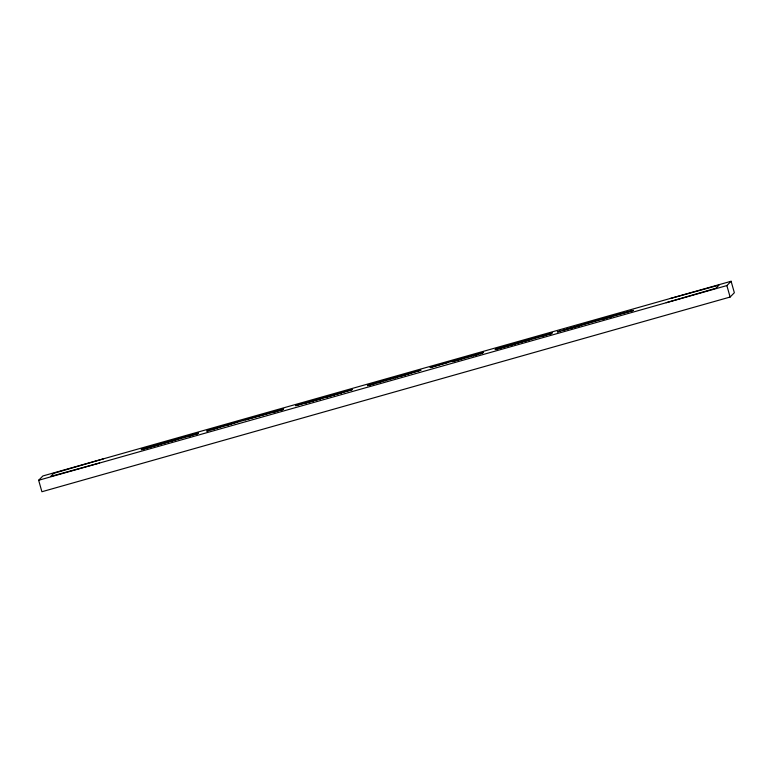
<?xml version="1.0" encoding="UTF-8"?>
<svg xmlns="http://www.w3.org/2000/svg" width="773" height="773" viewBox="0 0 773 773"><rect width="100%" height="100%" fill="white"/><g stroke="black" fill="none" stroke-linecap="round" stroke-linejoin="round"><path stroke-width="1.16" d="M38.65 480.265L42.882 475.955L731.103 281.266L734.35 292.735L730.118 297.045L41.897 491.734L38.65 480.265L726.871 285.575L731.103 281.266M560.048 331.153L557.352 331.926L581.112 325.211M374.808 383.137L367.813 385.157L371.571 384.094M400.829 376.171L410.328 373.195L395.815 377.127M159.306 444.166L157.731 444.833L177.51 439.112M103.505 458.862L53.762 473.308L50.709 476.419L99.446 463.008M245.283 419.816L282.976 409.545L280.531 410.221M371.755 383.978L381.118 381.302M666.249 302.668L715.991 288.223L719.045 285.111L670.307 298.523M193.472 434.358L187.907 436.387L192.912 435.006M232.847 423.218L227.649 425.102M278.715 410.25L273.12 412.299L278.048 410.927M172.234 440.861L177.79 438.832L172.881 440.185M321.355 398.182L306.224 402.772L320.64 398.878M211.792 429.662L217.271 427.672L212.256 429.044M378.847 381.92L386.896 379.649M326.486 397.225L341.463 392.684L327.085 396.568M478.574 353.715L473.105 355.706L478.014 354.363M395.351 377.746L421.014 370.17L386.007 379.872M457.51 360.16L462.979 358.16L457.983 359.542M547.352 334.255L541.786 336.284L546.791 334.902M526.113 340.748L531.669 338.729L526.761 340.081M562.425 330.477L609.182 316.737L633.512 310.388L603.201 318.959L605.897 318.186M608.274 317.51L612.071 316.418L571.653 327.849L576.185 326.593M160.098 443.799L141.681 449.142L143.749 448.572M195.946 433.663L198.448 432.938L143.691 448.408M235.224 422.551L237.823 421.797L207.415 430.397L209.869 429.72M281.188 409.545L283.681 408.83L259.815 415.584L262.366 414.869M448.466 362.228L430.059 367.571L483.55 352.295L481.048 353.01M195.347 434.349L197.743 433.663L141.179 449.664L159.982 444.32M209.415 430.339L206.71 431.121L269.564 412.859L264.743 414.202M513.977 343.695L495.561 349.038L552.328 332.834L549.825 333.559M455.133 360.827L452.437 361.609L482.845 353.01L480.391 353.686M549.226 334.245L551.622 333.55L495.058 349.56L513.861 344.217M531.389 339.009L511.61 344.729L527.331 340.159M385.089 380.674L395.795 377.649M578.658 325.887L580.929 325.259M160.098 443.944L173.452 440.262M377.804 382.712L386.432 380.268M380.809 381.833L367.388 385.659L374.634 383.534M726.871 285.575L730.118 297.045M295.673 405.651L352.111 389.689L295.673 405.651"/></g></svg>
